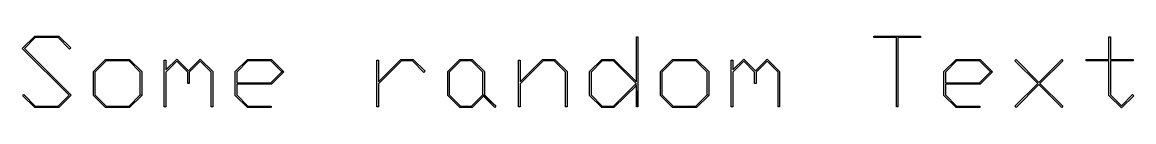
# Model space of a CAD drawing. Header units: millimetres. Extents: x 0 to 2092, y 0 to 1173.
# Drawn here: x 0.38 to 39.59, y -0.02 to 2.53 of the extents above; entities outside this region: 1.
import ezdxf

# ---------------------------------------------------------------- set-up
doc = ezdxf.new("R2010")
doc.units = ezdxf.units.MM
doc.styles.get("Standard").update_dxf_attribs({"font": 'arial.ttf'})

msp = doc.modelspace()

# ---------------------------------------------------------------- linework, layer by layer
for points in [[(2.106, 0.432), (1.666, -0.007), (0.818, -0.007), (0.394, 0.412), (0.434, 0.453), (0.838, 0.047), (1.644, 0.047), (2.031, 0.432), (0.377, 2.086), (0.818, 2.527), (1.666, 2.527), (2.088, 2.106), (2.047, 2.066), (1.644, 2.473), (0.838, 2.473), (0.453, 2.086), (2.106, 0.432)], [(22.096, 0.019), (22.041, 0.019), (22.041, 0.781), (21.252, -0.007), (20.818, -0.007), (20.387, 0.422), (20.387, 1.27), (20.818, 1.701), (21.252, 1.701), (22.041, 0.912), (22.041, 2.5), (22.096, 2.5), (22.096, 0.019), (22.031, 0.846), (21.231, 1.645), (20.838, 1.645), (20.442, 1.25), (20.442, 0.442), (20.838, 0.047), (21.231, 0.047), (22.031, 0.846)], [(32.068, 2.473), (31.269, 2.473), (31.269, 0.019), (31.213, 0.019), (31.213, 2.473), (30.414, 2.473), (30.414, 2.527), (32.068, 2.527), (32.068, 2.473)], [(39.588, 0.412), (39.154, -0.017), (38.713, 0.422), (38.713, 1.645), (37.914, 1.645), (37.914, 1.701), (38.713, 1.701), (38.713, 2.5), (38.769, 2.5), (38.769, 1.701), (39.568, 1.701), (39.568, 1.645), (38.769, 1.645), (38.769, 0.442), (39.154, 0.057), (39.547, 0.453), (39.588, 0.412)], [(4.596, 0.422), (4.166, -0.007), (3.318, -0.007), (2.887, 0.422), (2.887, 1.27), (3.318, 1.701), (4.166, 1.701), (4.596, 1.27), (4.596, 0.422), (4.541, 0.442), (4.541, 1.25), (4.144, 1.645), (3.338, 1.645), (2.942, 1.25), (2.942, 0.442), (3.338, 0.047), (4.144, 0.047), (4.541, 0.442)], [(7.096, 0.019), (7.041, 0.019), (7.041, 1.25), (6.654, 1.635), (6.269, 1.25), (6.269, 0.846), (6.213, 0.846), (6.213, 1.25), (5.828, 1.635), (5.442, 1.25), (5.442, 0.019), (5.387, 0.019), (5.387, 1.672), (5.442, 1.672), (5.442, 1.326), (5.828, 1.711), (6.242, 1.297), (6.654, 1.711), (7.096, 1.27), (7.096, 0.019)], [(9.606, 1.26), (9.166, 0.819), (7.942, 0.819), (7.942, 0.442), (8.338, 0.047), (9.154, 0.047), (9.154, -0.007), (8.318, -0.007), (7.887, 0.422), (7.887, 1.27), (8.318, 1.701), (9.166, 1.701), (9.606, 1.26), (9.531, 1.26), (9.144, 1.645), (8.338, 1.645), (7.942, 1.25), (7.942, 0.873), (9.144, 0.873), (9.531, 1.26)], [(14.588, 1.28), (14.547, 1.238), (14.144, 1.645), (13.752, 1.645), (12.942, 0.836), (12.942, 0.019), (12.887, 0.019), (12.887, 1.672), (12.942, 1.672), (12.942, 0.912), (13.731, 1.701), (14.166, 1.701), (14.588, 1.28)], [(17.088, 0.04), (17.047, 0), (16.654, 0.395), (16.252, -0.007), (15.818, -0.007), (15.387, 0.422), (15.387, 1.27), (15.818, 1.701), (16.252, 1.701), (16.682, 1.27), (16.682, 0.442), (17.088, 0.04), (16.627, 0.442), (16.627, 1.25), (16.231, 1.645), (15.838, 1.645), (15.442, 1.25), (15.442, 0.442), (15.838, 0.047), (16.231, 0.047), (16.627, 0.442)], [(19.596, 0.019), (19.541, 0.019), (19.541, 1.25), (19.144, 1.645), (18.752, 1.645), (17.942, 0.836), (17.942, 0.019), (17.887, 0.019), (17.887, 1.672), (17.942, 1.672), (17.942, 0.912), (18.731, 1.701), (19.166, 1.701), (19.596, 1.27), (19.596, 0.019)], [(24.596, 0.422), (24.166, -0.007), (23.318, -0.007), (22.887, 0.422), (22.887, 1.27), (23.318, 1.701), (24.166, 1.701), (24.596, 1.27), (24.596, 0.422), (24.541, 0.442), (24.541, 1.25), (24.144, 1.645), (23.338, 1.645), (22.942, 1.25), (22.942, 0.442), (23.338, 0.047), (24.144, 0.047), (24.541, 0.442)], [(27.096, 0.019), (27.041, 0.019), (27.041, 1.25), (26.654, 1.635), (26.269, 1.25), (26.269, 0.846), (26.213, 0.846), (26.213, 1.25), (25.828, 1.635), (25.442, 1.25), (25.442, 0.019), (25.387, 0.019), (25.387, 1.672), (25.442, 1.672), (25.442, 1.326), (25.828, 1.711), (26.242, 1.297), (26.654, 1.711), (27.096, 1.27), (27.096, 0.019)], [(34.606, 1.26), (34.166, 0.819), (32.942, 0.819), (32.942, 0.442), (33.338, 0.047), (34.154, 0.047), (34.154, -0.007), (33.318, -0.007), (32.887, 0.422), (32.887, 1.27), (33.318, 1.701), (34.166, 1.701), (34.606, 1.26), (34.531, 1.26), (34.144, 1.645), (33.338, 1.645), (32.942, 1.25), (32.942, 0.873), (34.144, 0.873), (34.531, 1.26)], [(37.088, 0.04), (37.047, 0), (36.242, 0.808), (35.434, 0), (35.394, 0.04), (36.203, 0.846), (35.394, 1.652), (35.434, 1.694), (36.242, 0.883), (37.047, 1.694), (37.088, 1.652), (36.279, 0.846), (37.088, 0.04)]]:
    msp.add_lwpolyline(points)

# ---------------------------------------------------------------- texts
msp.add_text('Some random Text', height=2.5).set_placement((2061.874, 1169.889))

doc.saveas('drawing.dxf')
